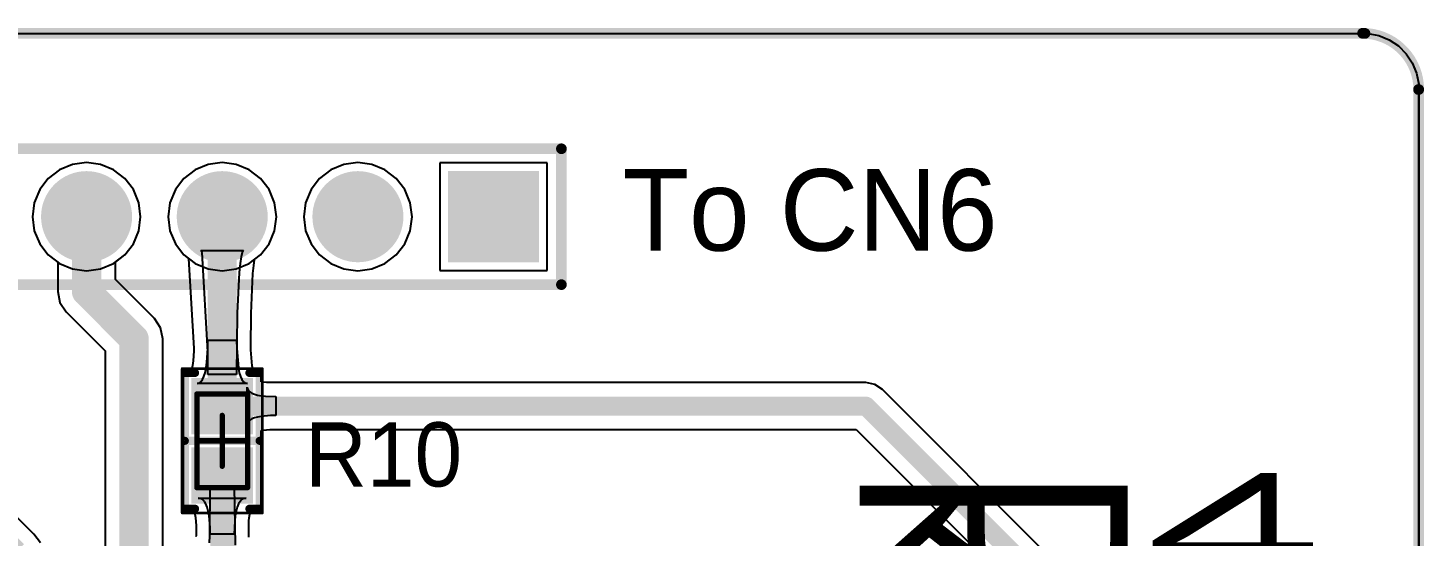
# Model space of a CAD drawing. Header units: millimetres. Extents: x 38.3 to 116.8, y 314 to 397.1.
# Drawn here: x 81.71 to 107.84, y 387.6 to 397.1 of the extents above; entities that cross this region are included whole.
import ezdxf

# ---------------------------------------------------------------- set-up
doc = ezdxf.new("R2010")
doc.units = ezdxf.units.MM
for name, color, linetype in [('BottomLayer', 5, 'Continuous'), ('BottomOverlay', 54, 'Continuous'), ('BottomSolder', 6, 'Continuous'), ('Mechanical1', 6, 'Continuous'), ('Mechanical13', 56, 'Continuous'), ('Mechanical15', 56, 'Continuous'), ('MultiLayer', 9, 'Continuous'), ('PadHoleLayer', 156, 'Continuous'), ('TopLayer', 1, 'Continuous'), ('TopOverlay', 2, 'Continuous'), ('TopPaste', 8, 'Continuous'), ('TopSolder', 216, 'Continuous')]:
    doc.layers.add(name, color=color, linetype=linetype)

# ---------------------------------------------------------------- blocks, each defined once
blk = doc.blocks.new('RES_0603_1608_72')
at = {"layer": 'Mechanical13', "const_width": 0.1}
for points in [[(0.875, 0.475), (-0.875, 0.475)], [(-0.875, -0.475), (-0.875, 0.475)], [(0.875, -0.475), (0.875, 0.475)], [(0.875, -0.475), (-0.875, -0.475)]]:
    blk.add_lwpolyline(points, dxfattribs=at)
at = {"layer": 'Mechanical13', "const_width": 0.05}
for points in [[(-0.9, 0.475, 1), (-0.85, 0.475, 1)], [(-0.9, 0.475, 1), (-0.85, 0.475, 1)], [(0.85, 0.475, 1), (0.9, 0.475, 1)], [(0.85, 0.475, 1), (0.9, 0.475, 1)], [(-0.9, -0.475, 1), (-0.85, -0.475, 1)], [(-0.9, -0.475, 1), (-0.85, -0.475, 1)], [(0.85, -0.475, 1), (0.9, -0.475, 1)], [(0.85, -0.475, 1), (0.9, -0.475, 1)]]:
    blk.add_lwpolyline(points, format="xyb", close=True, dxfattribs=at)
at = {"layer": 'Mechanical15'}
for points, const_width in [([(1.35, 0.75), (-1.35, 0.75)], 0.05), ([(-1.35, -0.75), (-1.35, 0.75)], 0.05), ([(0, -0.475), (0, 0.475)], 0.1), ([(1.35, -0.75), (1.35, 0.75)], 0.05), ([(0.475, 0), (-0.475, 0)], 0.1), ([(1.35, -0.75), (-1.35, -0.75)], 0.05)]:
    blk.add_lwpolyline(points, dxfattribs=dict(at, const_width=const_width))
for points, const_width in [([(-1.363, 0.75, 1), (-1.338, 0.75, 1)], 0.025), ([(-1.363, 0.75, 1), (-1.338, 0.75, 1)], 0.025), ([(-0.025, 0.475, 1), (0.025, 0.475, 1)], 0.05), ([(1.338, 0.75, 1), (1.362, 0.75, 1)], 0.025), ([(1.338, 0.75, 1), (1.362, 0.75, 1)], 0.025), ([(-0.5, 0, 1), (-0.45, 0, 1)], 0.05), ([(0.45, 0, 1), (0.5, 0, 1)], 0.05), ([(-0.025, -0.475, 1), (0.025, -0.475, 1)], 0.05), ([(-1.363, -0.75, 1), (-1.338, -0.75, 1)], 0.025), ([(-1.363, -0.75, 1), (-1.338, -0.75, 1)], 0.025), ([(1.338, -0.75, 1), (1.362, -0.75, 1)], 0.025), ([(1.338, -0.75, 1), (1.362, -0.75, 1)], 0.025)]:
    blk.add_lwpolyline(points, format="xyb", close=True, dxfattribs=dict(at, const_width=const_width))
at = {"layer": 'TopLayer'}
for points in [[(-0.225, -0.475), (-0.225, 0.475), (-1.075, -0.475), (-1.075, 0.475)], [(1.075, -0.475), (1.075, 0.475), (0.225, -0.475), (0.225, 0.475)]]:
    blk.add_solid(points, dxfattribs=at)
at = {"layer": 'TopOverlay', "const_width": 0.15}
for points in [[(1.27, 0.7), (-1.27, 0.7)], [(-1.27, 0.508), (-1.27, 0.7)], [(0, -0.7), (0, 0.7)], [(1.27, 0.508), (1.27, 0.7)], [(-1.27, -0.7), (-1.27, -0.508)], [(1.27, -0.7), (1.27, -0.508)], [(1.27, -0.7), (-1.27, -0.7)]]:
    blk.add_lwpolyline(points, dxfattribs=at)
at = {"layer": 'TopOverlay', "const_width": 0.075}
for points in [[(-1.308, 0.7, 1), (-1.232, 0.7, 1)], [(-1.308, 0.7, 1), (-1.232, 0.7, 1)], [(-1.308, 0.508, 1), (-1.232, 0.508, 1)], [(-0.038, 0.7, 1), (0.038, 0.7, 1)], [(1.232, 0.7, 1), (1.308, 0.7, 1)], [(1.232, 0.7, 1), (1.308, 0.7, 1)], [(1.232, 0.508, 1), (1.308, 0.508, 1)], [(-1.308, -0.508, 1), (-1.232, -0.508, 1)], [(1.232, -0.508, 1), (1.308, -0.508, 1)], [(-1.308, -0.7, 1), (-1.232, -0.7, 1)], [(-1.308, -0.7, 1), (-1.232, -0.7, 1)], [(-0.038, -0.7, 1), (0.038, -0.7, 1)], [(1.232, -0.7, 1), (1.308, -0.7, 1)], [(1.232, -0.7, 1), (1.308, -0.7, 1)]]:
    blk.add_lwpolyline(points, format="xyb", close=True, dxfattribs=at)
at = {"layer": 'TopPaste'}
for points in [[(-0.225, -0.475), (-0.225, 0.475), (-1.075, -0.475), (-1.075, 0.475)], [(1.075, -0.475), (1.075, 0.475), (0.225, -0.475), (0.225, 0.475)]]:
    blk.add_solid(points, dxfattribs=at)
at = {"layer": 'TopSolder'}
for points in [[(-0.123, -0.577), (-0.123, 0.577), (-1.177, -0.577), (-1.177, 0.577)], [(1.177, -0.577), (1.177, 0.577), (0.123, -0.577), (0.123, 0.577)]]:
    blk.add_solid(points, dxfattribs=at)
blk = doc.blocks.new('HDR1X6_84')
at = {"layer": 'BottomLayer', "const_width": 0.75}
for points in [[(2.165, 0, 1), (2.915, 0, 1)], [(4.705, 0, 1), (5.455, 0, 1)], [(7.245, 0, 1), (7.995, 0, 1)], [(9.785, 0, 1), (10.535, 0, 1)], [(12.325, 0, 1), (13.075, 0, 1)]]:
    blk.add_lwpolyline(points, format="xyb", close=True, dxfattribs=at)
at = {"layer": 'BottomLayer'}
blk.add_solid([(-0.75, -0.75), (0.75, -0.75), (-0.75, 0.75), (0.75, 0.75)], dxfattribs=at)
at = {"layer": 'BottomSolder', "const_width": 0.852}
for points in [[(2.114, 0, 1), (2.966, 0, 1)], [(4.654, 0, 1), (5.506, 0, 1)], [(7.194, 0, 1), (8.046, 0, 1)], [(9.734, 0, 1), (10.586, 0, 1)], [(12.274, 0, 1), (13.126, 0, 1)]]:
    blk.add_lwpolyline(points, format="xyb", close=True, dxfattribs=at)
at = {"layer": 'BottomSolder'}
blk.add_solid([(-0.852, -0.852), (0.852, -0.852), (-0.852, 0.852), (0.852, 0.852)], dxfattribs=at)
at = {"layer": 'MultiLayer', "const_width": 0.75}
for points in [[(2.165, 0, 1), (2.915, 0, 1)], [(4.705, 0, 1), (5.455, 0, 1)], [(7.245, 0, 1), (7.995, 0, 1)], [(9.785, 0, 1), (10.535, 0, 1)], [(12.325, 0, 1), (13.075, 0, 1)]]:
    blk.add_lwpolyline(points, format="xyb", close=True, dxfattribs=at)
at = {"layer": 'MultiLayer'}
blk.add_solid([(-0.75, -0.75), (0.75, -0.75), (-0.75, 0.75), (0.75, 0.75)], dxfattribs=at)
at = {"layer": 'PadHoleLayer', "const_width": 0.45}
for points in [[(-0.225, 0, 1), (0.225, 0, 1)], [(2.315, 0, 1), (2.765, 0, 1)], [(4.855, 0, 1), (5.305, 0, 1)], [(7.395, 0, 1), (7.845, 0, 1)], [(9.935, 0, 1), (10.385, 0, 1)], [(12.475, 0, 1), (12.925, 0, 1)]]:
    blk.add_lwpolyline(points, format="xyb", close=True, dxfattribs=at)
at = {"layer": 'TopLayer', "const_width": 0.75}
for points in [[(2.165, 0, 1), (2.915, 0, 1)], [(4.705, 0, 1), (5.455, 0, 1)], [(7.245, 0, 1), (7.995, 0, 1)], [(9.785, 0, 1), (10.535, 0, 1)], [(12.325, 0, 1), (13.075, 0, 1)]]:
    blk.add_lwpolyline(points, format="xyb", close=True, dxfattribs=at)
at = {"layer": 'TopLayer'}
blk.add_solid([(-0.75, -0.75), (0.75, -0.75), (-0.75, 0.75), (0.75, 0.75)], dxfattribs=at)
at = {"layer": 'TopOverlay', "const_width": 0.2}
for points in [[(13.97, 1.27), (-1.27, 1.27)], [(-1.27, 1.27), (-1.27, -1.27)], [(13.97, 1.27), (13.97, -1.27)], [(13.97, -1.27), (-1.27, -1.27)]]:
    blk.add_lwpolyline(points, dxfattribs=at)
at = {"layer": 'TopOverlay', "const_width": 0.1}
for points in [[(-1.32, 1.27, 1), (-1.22, 1.27, 1)], [(-1.32, 1.27, 1), (-1.22, 1.27, 1)], [(13.92, 1.27, 1), (14.02, 1.27, 1)], [(13.92, 1.27, 1), (14.02, 1.27, 1)], [(-1.32, -1.27, 1), (-1.22, -1.27, 1)], [(-1.32, -1.27, 1), (-1.22, -1.27, 1)], [(13.92, -1.27, 1), (14.02, -1.27, 1)], [(13.92, -1.27, 1), (14.02, -1.27, 1)]]:
    blk.add_lwpolyline(points, format="xyb", close=True, dxfattribs=at)
at = {"layer": 'TopSolder', "const_width": 0.852}
for points in [[(2.114, 0, 1), (2.966, 0, 1)], [(4.654, 0, 1), (5.506, 0, 1)], [(7.194, 0, 1), (8.046, 0, 1)], [(9.734, 0, 1), (10.586, 0, 1)], [(12.274, 0, 1), (13.126, 0, 1)]]:
    blk.add_lwpolyline(points, format="xyb", close=True, dxfattribs=at)
at = {"layer": 'TopSolder'}
blk.add_solid([(-0.852, -0.852), (0.852, -0.852), (-0.852, 0.852), (0.852, 0.852)], dxfattribs=at)

msp = doc.modelspace()

# ---------------------------------------------------------------- linework, layer by layer
at = {"layer": 'BottomLayer'}
for p, q in [((39.391, 397), (106.738, 397)), ((106.738, 397), (106.738, 397)), ((106.738, 397), (106.862, 396.989)), ((106.862, 396.989), (106.999, 396.962)), ((106.999, 396.962), (107.19, 396.882)), ((107.19, 396.882), (107.363, 396.767)), ((107.363, 396.767), (107.509, 396.621)), ((107.509, 396.621), (107.624, 396.448)), ((107.624, 396.448), (107.704, 396.257)), ((107.704, 396.257), (107.739, 396.077)), ((107.739, 396.077), (107.74, 395.95)), ((107.74, 395.95), (107.74, 395.95)), ((107.74, 395.95), (107.74, 315.101)), ((82.298, 394.45), (82.088, 394.289)), ((82.542, 394.551), (82.298, 394.45)), ((82.804, 394.586), (82.542, 394.551)), ((83.066, 394.551), (82.804, 394.586)), ((83.31, 394.45), (83.066, 394.551)), ((83.52, 394.289), (83.31, 394.45)), ((84.838, 394.45), (84.628, 394.289)), ((85.082, 394.551), (84.838, 394.45)), ((85.344, 394.586), (85.082, 394.551)), ((85.606, 394.551), (85.344, 394.586)), ((85.85, 394.45), (85.606, 394.551)), ((86.06, 394.289), (85.85, 394.45)), ((87.378, 394.45), (87.168, 394.289)), ((87.622, 394.551), (87.378, 394.45)), ((87.884, 394.586), (87.622, 394.551)), ((88.146, 394.551), (87.884, 394.586)), ((88.39, 394.45), (88.146, 394.551)), ((88.6, 394.289), (88.39, 394.45)), ((91.428, 394.577), (89.42, 394.577)), ((89.42, 394.577), (89.42, 392.569)), ((91.428, 392.569), (91.428, 394.577)), ((82.088, 394.289), (81.927, 394.079)), ((83.681, 394.079), (83.52, 394.289)), ((84.628, 394.289), (84.467, 394.079)), ((86.221, 394.079), (86.06, 394.289)), ((87.168, 394.289), (87.007, 394.079)), ((88.761, 394.079), (88.6, 394.289)), ((81.927, 394.079), (81.826, 393.835)), ((83.782, 393.835), (83.681, 394.079)), ((84.467, 394.079), (84.366, 393.835)), ((86.322, 393.835), (86.221, 394.079)), ((87.007, 394.079), (86.906, 393.835)), ((88.862, 393.835), (88.761, 394.079)), ((81.826, 393.835), (81.791, 393.573)), ((83.817, 393.573), (83.782, 393.835)), ((84.366, 393.835), (84.331, 393.573)), ((86.357, 393.573), (86.322, 393.835)), ((86.906, 393.835), (86.871, 393.573)), ((88.897, 393.573), (88.862, 393.835)), ((81.791, 393.573), (81.826, 393.311)), ((83.782, 393.311), (83.817, 393.573)), ((84.331, 393.573), (84.366, 393.311)), ((86.322, 393.311), (86.357, 393.573)), ((86.871, 393.573), (86.906, 393.311)), ((88.862, 393.311), (88.897, 393.573)), ((81.826, 393.311), (81.927, 393.067)), ((83.681, 393.067), (83.782, 393.311)), ((84.366, 393.311), (84.467, 393.067)), ((86.221, 393.067), (86.322, 393.311)), ((86.906, 393.311), (87.007, 393.067)), ((88.761, 393.067), (88.862, 393.311)), ((81.927, 393.067), (82.088, 392.857)), ((82.088, 392.857), (82.298, 392.696)), ((83.31, 392.696), (83.52, 392.857)), ((83.52, 392.857), (83.681, 393.067)), ((84.467, 393.067), (84.628, 392.857)), ((84.628, 392.857), (84.838, 392.696)), ((85.85, 392.696), (86.06, 392.857)), ((86.06, 392.857), (86.221, 393.067)), ((87.007, 393.067), (87.168, 392.857)), ((87.168, 392.857), (87.378, 392.696)), ((88.39, 392.696), (88.6, 392.857)), ((88.6, 392.857), (88.761, 393.067)), ((82.298, 392.696), (82.542, 392.595)), ((82.542, 392.595), (82.804, 392.56)), ((82.804, 392.56), (83.066, 392.595)), ((83.066, 392.595), (83.31, 392.696)), ((84.838, 392.696), (85.082, 392.595)), ((85.082, 392.595), (85.344, 392.56)), ((85.344, 392.56), (85.606, 392.595)), ((85.606, 392.595), (85.85, 392.696)), ((87.378, 392.696), (87.622, 392.595)), ((87.622, 392.595), (87.884, 392.56)), ((87.884, 392.56), (88.146, 392.595)), ((88.146, 392.595), (88.39, 392.696)), ((89.42, 392.569), (91.428, 392.569))]:
    msp.add_line(p, q, dxfattribs=at)
at = {"layer": 'Mechanical1', "const_width": 0.2}
for points in [[(39.495, 397), (106.738, 397)], [(107.74, 315.101), (107.74, 395.95)]]:
    msp.add_lwpolyline(points, dxfattribs=at)
msp.add_lwpolyline([(106.692, 397.002, -0.414214), (107.744, 395.95)], format="xyb", dxfattribs=at)
at = {"layer": 'Mechanical1', "const_width": 0.1}
for points in [[(106.642, 397.002, 1), (106.742, 397.002, 1)], [(106.688, 397, 1), (106.788, 397, 1)], [(107.69, 395.95, 1), (107.79, 395.95, 1)], [(107.694, 395.95, 1), (107.794, 395.95, 1)]]:
    msp.add_lwpolyline(points, format="xyb", close=True, dxfattribs=at)
at = {"layer": 'TopLayer'}
for p, q in [((39.391, 397), (106.738, 397)), ((106.738, 397), (106.738, 397)), ((106.738, 397), (106.862, 396.989)), ((106.862, 396.989), (106.999, 396.962)), ((106.999, 396.962), (107.19, 396.882)), ((107.19, 396.882), (107.363, 396.767)), ((107.363, 396.767), (107.509, 396.621)), ((107.509, 396.621), (107.624, 396.448)), ((107.624, 396.448), (107.704, 396.257)), ((107.704, 396.257), (107.744, 396.054)), ((107.744, 396.054), (107.744, 395.95)), ((107.744, 395.95), (107.742, 358.837)), ((82.298, 394.45), (82.088, 394.289)), ((82.542, 394.551), (82.298, 394.45)), ((82.804, 394.586), (82.542, 394.551)), ((83.066, 394.551), (82.804, 394.586)), ((83.31, 394.45), (83.066, 394.551)), ((83.52, 394.289), (83.31, 394.45)), ((84.838, 394.45), (84.628, 394.289)), ((85.082, 394.551), (84.838, 394.45)), ((85.344, 394.586), (85.082, 394.551)), ((85.606, 394.551), (85.344, 394.586)), ((85.85, 394.45), (85.606, 394.551)), ((86.06, 394.289), (85.85, 394.45)), ((87.378, 394.45), (87.168, 394.289)), ((87.622, 394.551), (87.378, 394.45)), ((87.884, 394.586), (87.622, 394.551)), ((88.146, 394.551), (87.884, 394.586)), ((88.39, 394.45), (88.146, 394.551)), ((88.6, 394.289), (88.39, 394.45)), ((91.428, 394.577), (89.42, 394.577)), ((89.42, 394.577), (89.42, 392.569)), ((91.428, 392.569), (91.428, 394.577)), ((82.088, 394.289), (81.927, 394.079)), ((83.681, 394.079), (83.52, 394.289)), ((84.628, 394.289), (84.467, 394.079)), ((86.221, 394.079), (86.06, 394.289)), ((87.168, 394.289), (87.007, 394.079)), ((88.761, 394.079), (88.6, 394.289)), ((81.927, 394.079), (81.826, 393.835)), ((83.782, 393.835), (83.681, 394.079)), ((84.467, 394.079), (84.366, 393.835)), ((86.322, 393.835), (86.221, 394.079)), ((87.007, 394.079), (86.906, 393.835)), ((88.862, 393.835), (88.761, 394.079)), ((81.826, 393.835), (81.791, 393.573)), ((83.817, 393.573), (83.782, 393.835)), ((84.366, 393.835), (84.331, 393.573)), ((86.357, 393.573), (86.322, 393.835)), ((86.906, 393.835), (86.871, 393.573)), ((88.897, 393.573), (88.862, 393.835)), ((81.791, 393.573), (81.826, 393.311)), ((83.782, 393.311), (83.817, 393.573)), ((84.331, 393.573), (84.366, 393.311)), ((86.322, 393.311), (86.357, 393.573)), ((86.871, 393.573), (86.906, 393.311)), ((88.862, 393.311), (88.897, 393.573)), ((81.826, 393.311), (81.927, 393.067)), ((83.681, 393.067), (83.782, 393.311)), ((84.366, 393.311), (84.467, 393.067)), ((86.221, 393.067), (86.322, 393.311)), ((86.906, 393.311), (87.007, 393.067)), ((88.761, 393.067), (88.862, 393.311)), ((81.927, 393.067), (82.088, 392.857)), ((82.088, 392.857), (82.265, 392.721)), ((83.343, 392.721), (83.52, 392.857)), ((83.52, 392.857), (83.681, 393.067)), ((84.467, 393.067), (84.628, 392.857)), ((84.628, 392.857), (84.715, 392.79)), ((84.968, 392.901), (84.943, 392.939)), ((84.943, 392.939), (85.745, 392.939)), ((85.073, 391.048), (84.968, 392.901)), ((85.72, 392.901), (85.698, 392.82)), ((85.745, 392.939), (85.72, 392.901)), ((85.954, 392.776), (86.06, 392.857)), ((86.06, 392.857), (86.221, 393.067)), ((87.007, 393.067), (87.168, 392.857)), ((87.168, 392.857), (87.378, 392.696)), ((88.39, 392.696), (88.6, 392.857)), ((88.6, 392.857), (88.761, 393.067)), ((82.265, 392.721), (82.265, 392.176)), ((83.343, 392.399), (83.343, 392.721)), ((84.715, 392.79), (84.81, 391.111)), ((85.678, 392.696), (85.661, 392.529)), ((85.698, 392.82), (85.678, 392.696)), ((85.92, 392.51), (85.935, 392.663)), ((85.935, 392.663), (85.951, 392.765)), ((85.951, 392.765), (85.954, 392.776)), ((87.378, 392.696), (87.622, 392.595)), ((87.622, 392.595), (87.884, 392.56)), ((87.884, 392.56), (88.146, 392.595)), ((88.146, 392.595), (88.39, 392.696)), ((84.074, 391.668), (83.343, 392.399)), ((85.661, 392.529), (85.626, 391.77)), ((85.885, 391.762), (85.92, 392.51)), ((89.42, 392.569), (91.428, 392.569)), ((82.265, 392.176), (82.306, 391.97)), ((82.306, 391.97), (82.423, 391.795)), ((82.423, 391.795), (83.154, 391.064)), ((84.191, 391.493), (84.074, 391.668)), ((85.626, 391.77), (85.614, 390.623)), ((85.878, 391.136), (85.885, 391.762)), ((84.232, 391.287), (84.191, 391.493)), ((84.232, 386.303), (84.232, 391.287)), ((83.154, 391.064), (83.154, 386.08)), ((84.81, 391.066), (84.798, 390.876)), ((84.81, 391.111), (84.81, 391.066)), ((85.056, 390.851), (85.072, 391.11)), ((85.072, 391.11), (85.074, 391.264)), ((85.074, 390.623), (85.073, 391.048)), ((85.074, 391.264), (85.614, 391.264)), ((85.614, 391.264), (85.616, 391.11)), ((85.616, 391.11), (85.646, 390.746)), ((85.878, 391.081), (85.878, 391.136)), ((85.903, 390.782), (85.878, 391.081)), ((84.786, 390.789), (84.772, 390.72)), ((84.798, 390.876), (84.786, 390.789)), ((85.042, 390.746), (85.056, 390.851)), ((85.916, 390.72), (85.903, 390.782)), ((84.769, 390.711), (84.615, 390.711)), ((84.615, 390.711), (84.615, 390.464)), ((84.772, 390.72), (84.769, 390.711)), ((84.945, 390.486), (84.975, 390.527)), ((84.975, 390.527), (85.001, 390.584)), ((85.001, 390.584), (85.024, 390.656)), ((85.024, 390.656), (85.042, 390.746)), ((85.614, 390.623), (85.074, 390.623)), ((85.646, 390.746), (85.664, 390.656)), ((85.664, 390.656), (85.687, 390.584)), ((85.687, 390.584), (85.713, 390.527)), ((85.713, 390.527), (85.743, 390.486)), ((85.919, 390.711), (85.916, 390.72)), ((86.073, 390.711), (85.919, 390.711)), ((86.073, 390.488), (86.073, 390.711)), ((84.615, 390.464), (84.613, 390.454)), ((84.613, 390.454), (84.615, 390.444)), ((84.615, 390.444), (84.615, 389.353)), ((84.872, 390.454), (84.91, 390.462)), ((85.816, 390.454), (84.872, 390.454)), ((84.91, 390.462), (84.945, 390.486)), ((85.743, 390.486), (85.778, 390.462)), ((85.778, 390.462), (85.816, 390.454)), ((85.813, 389.678), (85.813, 390.386)), ((85.813, 390.386), (85.818, 390.352)), ((85.818, 390.352), (85.834, 390.322)), ((85.834, 390.322), (85.861, 390.296)), ((85.861, 390.296), (85.898, 390.273)), ((85.898, 390.273), (85.946, 390.253)), ((85.946, 390.253), (86.005, 390.237)), ((86.005, 390.237), (86.075, 390.225)), ((86.112, 390.481), (86.073, 390.488)), ((86.174, 390.475), (86.112, 390.481)), ((86.258, 390.471), (86.174, 390.475)), ((97.394, 390.471), (86.258, 390.471)), ((97.562, 390.438), (97.394, 390.471)), ((97.705, 390.343), (97.562, 390.438)), ((100.895, 387.153), (97.705, 390.343)), ((86.075, 390.225), (86.155, 390.216)), ((86.155, 390.216), (86.347, 390.209)), ((86.347, 390.209), (86.347, 389.855)), ((85.834, 389.742), (85.818, 389.712)), ((85.861, 389.768), (85.834, 389.742)), ((85.898, 389.791), (85.861, 389.768)), ((85.946, 389.811), (85.898, 389.791)), ((86.005, 389.827), (85.946, 389.811)), ((86.075, 389.839), (86.005, 389.827)), ((86.245, 389.853), (86.075, 389.839)), ((86.347, 389.855), (86.245, 389.853)), ((85.818, 389.712), (85.813, 389.678)), ((86.073, 389.576), (86.108, 389.582)), ((86.073, 388.053), (86.073, 389.576)), ((86.108, 389.582), (86.236, 389.593)), ((86.236, 389.593), (97.212, 389.593)), ((97.212, 389.593), (100.145, 386.66)), ((84.615, 389.353), (84.615, 388.053)), ((81.818, 387.634), (81.025, 388.427)), ((85.112, 387.607), (85.119, 388.525)), ((85.119, 388.525), (85.569, 388.525)), ((85.569, 388.525), (85.588, 387.428)), ((84.937, 388.303), (84.894, 388.31)), ((84.894, 388.31), (85.794, 388.31)), ((84.975, 388.283), (84.937, 388.303)), ((85.009, 388.249), (84.975, 388.283)), ((85.038, 388.202), (85.009, 388.249)), ((85.063, 388.141), (85.038, 388.202)), ((85.65, 388.202), (85.625, 388.141)), ((85.679, 388.249), (85.65, 388.202)), ((85.713, 388.283), (85.679, 388.249)), ((85.751, 388.303), (85.713, 388.283)), ((85.794, 388.31), (85.751, 388.303)), ((84.615, 388.053), (84.818, 388.053)), ((84.818, 388.053), (84.83, 388.01)), ((84.83, 388.01), (84.842, 387.946)), ((84.842, 387.946), (84.854, 387.793)), ((85.083, 388.067), (85.063, 388.141)), ((85.099, 387.979), (85.083, 388.067)), ((85.117, 387.763), (85.099, 387.979)), ((85.589, 387.979), (85.578, 387.878)), ((85.605, 388.067), (85.589, 387.979)), ((85.625, 388.141), (85.605, 388.067)), ((85.839, 387.885), (85.846, 387.942)), ((85.845, 387.578), (85.839, 387.885)), ((85.846, 387.942), (85.858, 388.01)), ((85.858, 388.01), (85.87, 388.053)), ((85.87, 388.053), (86.073, 388.053)), ((81.939, 387.476), (81.818, 387.634)), ((84.854, 387.793), (84.853, 387.614)), ((85.119, 387.635), (85.117, 387.763)), ((85.569, 387.635), (85.119, 387.635)), ((85.578, 387.878), (85.569, 387.635)), ((84.853, 387.614), (84.852, 387.585)), ((85.107, 387.475), (85.112, 387.607))]:
    msp.add_line(p, q, dxfattribs=at)
for points, const_width in [([(82.804, 392.176), (82.804, 393.573)], 0.55), ([(85.344, 390.159), (85.344, 393.573)], 0.54), ([(82.804, 392.176), (83.693, 391.287)], 0.55), ([(83.693, 386.08), (83.693, 391.287)], 0.55), ([(85.344, 390.159), (85.471, 390.032)], 0.354), ([(85.471, 390.032), (97.394, 390.032)], 0.354), ([(97.394, 390.032), (100.584, 386.842)], 0.354), ([(85.28, 388.842), (85.471, 388.652)], 0.45), ([(85.344, 388.525), (85.471, 388.652)], 0.45), ([(85.344, 386.842), (85.344, 388.525)], 0.45), ([(80.264, 388.112), (81.28, 387.096)], 1)]:
    msp.add_lwpolyline(points, dxfattribs=dict(at, const_width=const_width))
for points, const_width in [([(82.666, 393.573, 1), (82.942, 393.573, 1)], 0.275), ([(85.209, 393.573, 1), (85.479, 393.573, 1)], 0.27), ([(82.666, 392.176, 1), (82.942, 392.176, 1)], 0.275), ([(82.666, 392.176, 1), (82.942, 392.176, 1)], 0.275), ([(83.555, 391.287, 1), (83.831, 391.287, 1)], 0.275), ([(83.555, 391.287, 1), (83.831, 391.287, 1)], 0.275), ([(85.209, 390.159, 1), (85.479, 390.159, 1)], 0.27), ([(85.256, 390.159, 1), (85.432, 390.159, 1)], 0.177), ([(85.383, 390.032, 1), (85.559, 390.032, 1)], 0.177), ([(85.383, 390.032, 1), (85.559, 390.032, 1)], 0.177), ([(97.306, 390.032, 1), (97.482, 390.032, 1)], 0.177), ([(97.306, 390.032, 1), (97.482, 390.032, 1)], 0.177), ([(85.168, 388.842, 1), (85.393, 388.842, 1)], 0.225), ([(85.232, 388.525, 1), (85.456, 388.525, 1)], 0.225), ([(85.232, 388.525, 1), (85.456, 388.525, 1)], 0.225), ([(85.359, 388.652, 1), (85.583, 388.652, 1)], 0.225), ([(85.359, 388.652, 1), (85.583, 388.652, 1)], 0.225)]:
    msp.add_lwpolyline(points, format="xyb", close=True, dxfattribs=dict(at, const_width=const_width))

# ---------------------------------------------------------------- block references
for name, p, rotation in [('HDR1X6_84', (90.424, 393.573), 180), ('RES_0603_1608_72', (85.344, 389.382), 270)]:
    msp.add_blockref(name, p, dxfattribs=dict(rotation=rotation))

# ---------------------------------------------------------------- texts
at = {"layer": 'BottomOverlay', "text_generation_flag": 2}
for s, p in [('4S6TMP', (105.765, 388.874)), ('Kenwood TS-50S', (100.277, 388.874)), ('Digital Interface by', (102.295, 388.874))]:
    msp.add_text(s, height=3, rotation=90, dxfattribs=at).set_placement(p)
at = {"layer": 'TopOverlay'}
for s, height, p in [('To CN6', 1.524, (92.838, 392.938)), ('R10', 1.2, (86.892, 388.528))]:
    msp.add_text(s, height=height, dxfattribs=at).set_placement(p)

doc.saveas('drawing.dxf')
